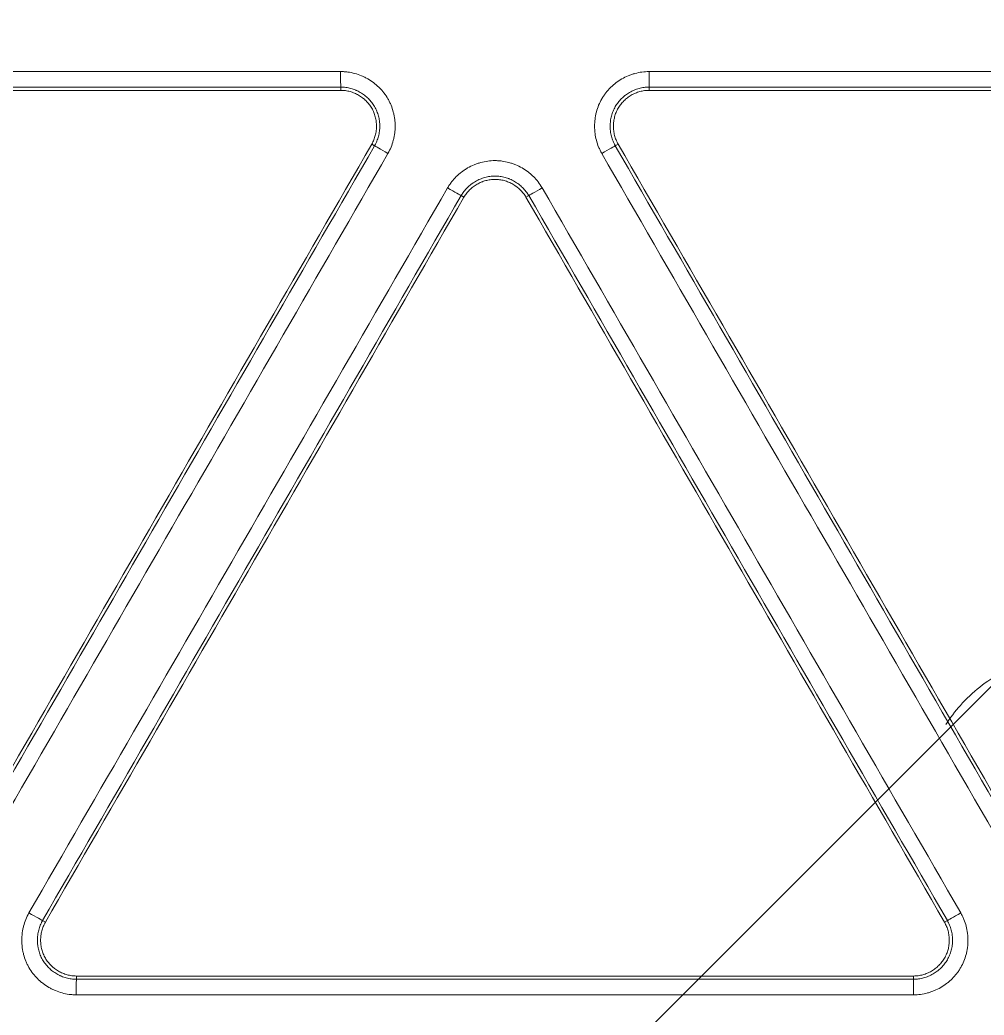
# Model space of a CAD drawing. Header units: inches. Extents: x 405346 to 489838, y -25612 to 14934.
# Drawn here: x 462745.22 to 462774.68, y 4291.55 to 4321.95 of the extents above; entities that cross this region are included whole.
import ezdxf

# ---------------------------------------------------------------- set-up
doc = ezdxf.new("R2010")
doc.units = ezdxf.units.IN
doc.header["$LTSCALE"] = 200
doc.header["$MEASUREMENT"] = 0
doc.layers.add('SS-EQ', color=2, linetype='Continuous', lineweight=20)

# ---------------------------------------------------------------- blocks, each defined once
blk = doc.blocks.new('4way무풍')
at = {"layer": 'SS-EQ'}
for p, q in [((330.224, 330.224), (-339.635, -339.635)), ((-39.708, -1.626), (-39.708, -1.526)), ((-30.286, -1.526), (-30.286, -1.626)), ((-38.673, -3.317), (-38.76, -3.267)), ((-31.233, -3.267), (-31.32, -3.317)), ((-35.944, -4.893), (-36.031, -4.843)), ((-33.962, -4.843), (-34.049, -4.893)), ((-48.818, -26.991), (-48.732, -27.041)), ((-21.262, -27.041), (-21.175, -26.991)), ((-47.784, -28.683), (-47.784, -28.783)), ((-22.209, -28.783), (-22.209, -28.683))]:
    blk.add_line(p, q, dxfattribs=at)
for centre, major_axis, ratio, start_param, end_param in [((-39.708, -1.052), (0, -0.474), 0.006915, 4.712556, 6.248278), ((-30.286, -1.052), (0, 0.474), 0.005273, 1.570969, 3.106686), ((-38.263, -3.554), (0.41, -0.237), 0.003825, 3.176499, 4.706907), ((-31.73, -3.554), (-0.41, -0.237), 0.002256, 3.176499, 4.717462), ((-36.441, -4.606), (0.41, -0.237), 0.003815, 4.707272, 6.248278), ((-33.552, -4.606), (-0.41, -0.237), 0.002267, 4.717819, 6.248279), ((-49.228, -26.754), (0.41, -0.237), 0.007841, 4.70722, 6.248278), ((-20.765, -26.754), (0.41, 0.237), 0.002216, 3.176499, 4.707091), ((-47.784, -29.256), (0, -0.474), 0.008105, 3.1765, 4.717021), ((-22.209, -29.256), (0, -0.474), 0.003701, 3.176499, 4.717374)]:
    blk.add_ellipse(centre, major_axis=major_axis, ratio=ratio, start_param=start_param, end_param=end_param, dxfattribs=at)
for points, knots in [([(-346.359, 0), (-346.359, 27.812), (-346.359, 55.623), (-346.359, 97.341), (-346.359, 111.247), (-346.359, 139.059), (-346.359, 152.964), (-346.359, 180.776), (-346.359, 194.682), (-346.359, 222.494), (-346.359, 236.4), (-346.358, 257.259), (-346.358, 264.212), (-346.359, 272.903), (-346.359, 274.641), (-346.359, 277.248), (-346.359, 278.117), (-346.358, 279.856), (-346.358, 280.725), (-346.358, 282.028), (-346.358, 282.463), (-346.358, 283.332), (-346.359, 283.767), (-346.359, 284.419), (-346.359, 284.636), (-346.359, 285.07), (-346.358, 285.288), (-346.355, 285.722), (-346.353, 285.939), (-346.345, 286.374), (-346.34, 286.591), (-346.322, 287.243), (-346.305, 287.677), (-346.262, 288.546), (-346.235, 288.98), (-346.174, 289.848), (-346.138, 290.283), (-346.078, 290.934), (-346.057, 291.151), (-346.012, 291.584), (-345.894, 292.666), (-345.748, 293.74), (-345.479, 295.449), (-345.327, 296.299), (-344.817, 298.834), (-344.407, 300.504), (-343.687, 302.982), (-343.172, 304.624), (-342.294, 307.059), (-341.638, 308.662), (-341.119, 309.858), (-340.941, 310.255), (-340.713, 310.75), (-340.668, 310.849), (-340.576, 311.047), (-340.437, 311.342), (-339.919, 312.422), (-339.029, 314.158), (-338.177, 315.659), (-336.854, 317.88), (-335.912, 319.32), (-334.41, 321.417), (-333.378, 322.795), (-331.741, 324.8), (-330.589, 326.095), (-329.702, 327.05), (-329.403, 327.366), (-329.023, 327.757), (-328.947, 327.835), (-328.795, 327.991), (-328.566, 328.224), (-327.719, 329.07), (-326.303, 330.411), (-324.35, 332.11), (-322.332, 333.721), (-320.944, 334.737), (-319.535, 335.723), (-318.819, 336.202), (-317.367, 337.129), (-315.893, 338.027), (-314.376, 338.866), (-313.222, 339.472), (-312.835, 339.671), (-312.249, 339.962), (-312.054, 340.059), (-311.662, 340.249), (-309.896, 341.094), (-308.103, 341.848), (-305.68, 342.749), (-304.055, 343.315), (-302.408, 343.812), (-299.923, 344.505), (-298.245, 344.898), (-295.697, 345.381), (-294.842, 345.525), (-293.766, 345.682), (-293.551, 345.712), (-293.119, 345.77), (-292.903, 345.798), (-292.254, 345.879), (-291.821, 345.928), (-290.523, 346.062), (-289.657, 346.132), (-288.357, 346.21), (-287.924, 346.231), (-287.057, 346.265), (-286.624, 346.277), (-285.974, 346.288), (-285.757, 346.29), (-285.323, 346.293), (-285.107, 346.293), (-284.673, 346.294), (-284.456, 346.293), (-284.023, 346.293), (-283.806, 346.293), (-283.155, 346.292), (-282.722, 346.292), (-281.855, 346.292), (-281.421, 346.292), (-280.12, 346.293), (-279.253, 346.293), (-277.519, 346.294), (-276.652, 346.294), (-274.05, 346.294), (-272.316, 346.294), (-267.113, 346.293), (-263.645, 346.293), (-256.707, 346.293), (-253.239, 346.293), (-242.833, 346.293), (-235.896, 346.294), (-222.022, 346.294), (-215.084, 346.294), (-194.273, 346.294), (-180.398, 346.294), (-152.65, 346.294), (-138.775, 346.294), (-111.027, 346.294), (-97.152, 346.294), (-69.403, 346.294), (-55.529, 346.294), (-34.718, 346.294), (-27.78, 346.294), (-13.906, 346.294), (-6.969, 346.294), (-0.032, 346.294)], [0, 0, 0, 0, 0.125, 0.125, 0.1875, 0.1875, 0.25, 0.25, 0.3125, 0.3125, 0.375, 0.375, 0.40625, 0.40625, 0.414063, 0.414063, 0.417969, 0.417969, 0.421875, 0.421875, 0.423828, 0.423828, 0.425781, 0.425781, 0.426758, 0.426758, 0.427734, 0.427734, 0.428711, 0.428711, 0.429688, 0.429688, 0.431641, 0.431641, 0.433594, 0.433594, 0.435547, 0.435547, 0.436523, 0.436523, 0.4375, 0.441406, 0.441406, 0.445313, 0.445313, 0.453125, 0.453125, 0.457031, 0.460938, 0.464844, 0.464844, 0.466797, 0.466797, 0.467285, 0.467285, 0.467773, 0.46875, 0.472656, 0.476563, 0.476563, 0.484375, 0.484375, 0.488281, 0.492188, 0.496094, 0.496094, 0.498047, 0.498047, 0.498535, 0.498535, 0.499023, 0.5, 0.503906, 0.507813, 0.511719, 0.515625, 0.515625, 0.519531, 0.519531, 0.523438, 0.527344, 0.527344, 0.529297, 0.529297, 0.530273, 0.530273, 0.53125, 0.539063, 0.539063, 0.542969, 0.546875, 0.546875, 0.554688, 0.554688, 0.558594, 0.558594, 0.55957, 0.55957, 0.560547, 0.560547, 0.5625, 0.5625, 0.566406, 0.566406, 0.568359, 0.568359, 0.570313, 0.570313, 0.571289, 0.571289, 0.572266, 0.572266, 0.573242, 0.573242, 0.574219, 0.574219, 0.576172, 0.576172, 0.578125, 0.578125, 0.582031, 0.582031, 0.585938, 0.585938, 0.59375, 0.59375, 0.609375, 0.609375, 0.625, 0.625, 0.65625, 0.65625, 0.6875, 0.6875, 0.75, 0.75, 0.8125, 0.8125, 0.875, 0.875, 0.9375, 0.9375, 0.96875, 0.96875, 1, 1, 1, 1]), ([(-0.032, 345.099), (-6.961, 345.099), (-13.891, 345.099), (-27.749, 345.099), (-34.679, 345.098), (-55.467, 345.098), (-69.326, 345.098), (-97.044, 345.097), (-110.903, 345.097), (-138.621, 345.096), (-152.479, 345.095), (-180.197, 345.093), (-194.056, 345.092), (-214.845, 345.089), (-221.774, 345.088), (-235.633, 345.086), (-242.562, 345.085), (-256.421, 345.082), (-263.351, 345.08), (-272.012, 345.079), (-273.745, 345.079), (-276.343, 345.078), (-277.21, 345.078), (-278.942, 345.077), (-279.808, 345.077), (-281.107, 345.076), (-281.54, 345.076), (-282.407, 345.076), (-282.84, 345.076), (-283.706, 345.075), (-284.139, 345.075), (-284.789, 345.074), (-285.005, 345.073), (-285.438, 345.071), (-285.655, 345.069), (-286.304, 345.059), (-286.737, 345.048), (-287.602, 345.017), (-288.034, 344.996), (-289.33, 344.921), (-290.194, 344.852), (-291.488, 344.721), (-291.92, 344.673), (-292.566, 344.593), (-292.782, 344.565), (-293.212, 344.507), (-294.286, 344.357), (-295.351, 344.179), (-297.891, 343.698), (-299.563, 343.307), (-302.038, 342.614), (-303.678, 342.117), (-305.297, 341.55), (-307.709, 340.648), (-309.296, 339.975), (-311.056, 339.137), (-311.349, 338.996), (-311.641, 338.852), (-311.836, 338.756), (-311.933, 338.707), (-312.418, 338.463), (-312.803, 338.264), (-313.95, 337.656), (-314.704, 337.235), (-316.19, 336.364), (-316.921, 335.913), (-318.363, 334.982), (-319.073, 334.501), (-320.472, 333.511), (-321.848, 332.49), (-323.849, 330.871), (-325.784, 329.163), (-327.03, 327.964), (-327.795, 327.195), (-327.947, 327.04), (-328.25, 326.729), (-328.401, 326.572), (-328.849, 326.101), (-329.144, 325.784), (-330.019, 324.826), (-331.153, 323.527), (-332.763, 321.515), (-333.776, 320.132), (-334.759, 318.728), (-335.235, 318.015), (-336.157, 316.57), (-336.603, 315.837), (-337.465, 314.349), (-338.296, 312.841), (-339.065, 311.29), (-339.481, 310.406), (-339.527, 310.307), (-339.618, 310.11), (-339.754, 309.814), (-340.065, 309.122), (-340.322, 308.526), (-340.821, 307.33), (-341.451, 305.726), (-342.288, 303.29), (-342.776, 301.647), (-343.454, 299.168), (-343.836, 297.496), (-344.302, 294.959), (-344.439, 294.108), (-344.619, 292.825), (-344.701, 292.181), (-344.786, 291.427), (-344.82, 291.103), (-344.842, 290.887), (-344.852, 290.779), (-344.946, 289.806), (-345.01, 288.941), (-345.078, 287.644), (-345.096, 287.211), (-345.116, 286.563), (-345.122, 286.346), (-345.13, 285.914), (-345.133, 285.698), (-345.138, 285.265), (-345.139, 285.049), (-345.14, 284.616), (-345.14, 284.4), (-345.141, 283.751), (-345.141, 283.319), (-345.141, 282.67), (-345.141, 282.453), (-345.141, 282.021), (-345.141, 281.805), (-345.142, 281.156), (-345.142, 280.723), (-345.142, 279.426), (-345.143, 278.561), (-345.144, 276.83), (-345.144, 275.965), (-345.145, 273.37), (-345.145, 271.64), (-345.146, 262.989), (-345.147, 256.068), (-345.152, 235.306), (-345.154, 221.464), (-345.157, 193.781), (-345.158, 179.94), (-345.16, 152.257), (-345.161, 138.415), (-345.162, 110.732), (-345.163, 69.207), (-345.164, 27.683), (-345.164, 0)], [0, 0, 0, 0, 0.03125, 0.03125, 0.0625, 0.0625, 0.125, 0.125, 0.1875, 0.1875, 0.25, 0.25, 0.3125, 0.3125, 0.34375, 0.34375, 0.375, 0.375, 0.40625, 0.40625, 0.414063, 0.414063, 0.417969, 0.417969, 0.421875, 0.421875, 0.423828, 0.423828, 0.425781, 0.425781, 0.427734, 0.427734, 0.428711, 0.428711, 0.429688, 0.429688, 0.431641, 0.431641, 0.433594, 0.433594, 0.4375, 0.4375, 0.439453, 0.439453, 0.44043, 0.44043, 0.441406, 0.445313, 0.445313, 0.453125, 0.453125, 0.457031, 0.460938, 0.460938, 0.46875, 0.46875, 0.469727, 0.470215, 0.470215, 0.470703, 0.470703, 0.472656, 0.472656, 0.476563, 0.476563, 0.480469, 0.480469, 0.484375, 0.484375, 0.488281, 0.492188, 0.496094, 0.5, 0.5, 0.500977, 0.500977, 0.501953, 0.501953, 0.503906, 0.503906, 0.507813, 0.511719, 0.515625, 0.515625, 0.519531, 0.519531, 0.523438, 0.523438, 0.527344, 0.53125, 0.53125, 0.531738, 0.531738, 0.532227, 0.533203, 0.535156, 0.535156, 0.539063, 0.542969, 0.546875, 0.546875, 0.554688, 0.554688, 0.558594, 0.558594, 0.560547, 0.561523, 0.562012, 0.562012, 0.5625, 0.5625, 0.566406, 0.566406, 0.568359, 0.568359, 0.569336, 0.569336, 0.570313, 0.570313, 0.571289, 0.571289, 0.572266, 0.572266, 0.574219, 0.574219, 0.575195, 0.575195, 0.576172, 0.576172, 0.578125, 0.578125, 0.582031, 0.582031, 0.585938, 0.585938, 0.59375, 0.59375, 0.625, 0.625, 0.6875, 0.6875, 0.75, 0.75, 0.8125, 0.8125, 0.875, 1, 1, 1, 1]), ([(-0.032, -346.294), (-6.969, -346.294), (-13.906, -346.294), (-27.78, -346.294), (-34.717, -346.294), (-55.528, -346.294), (-69.403, -346.294), (-97.151, -346.294), (-111.025, -346.294), (-138.774, -346.294), (-152.648, -346.294), (-180.396, -346.294), (-194.27, -346.294), (-215.082, -346.294), (-222.019, -346.294), (-235.893, -346.294), (-242.83, -346.294), (-253.236, -346.294), (-256.704, -346.293), (-263.641, -346.293), (-267.11, -346.294), (-272.313, -346.294), (-274.047, -346.294), (-276.648, -346.294), (-277.515, -346.294), (-279.25, -346.294), (-280.117, -346.293), (-281.418, -346.293), (-281.851, -346.293), (-282.718, -346.293), (-283.152, -346.293), (-283.802, -346.293), (-284.019, -346.294), (-284.453, -346.294), (-284.669, -346.294), (-285.103, -346.294), (-285.32, -346.293), (-285.753, -346.291), (-285.97, -346.288), (-286.62, -346.277), (-287.053, -346.265), (-287.92, -346.232), (-288.353, -346.21), (-289.653, -346.133), (-290.519, -346.062), (-291.817, -345.929), (-292.25, -345.88), (-292.899, -345.799), (-293.116, -345.771), (-293.548, -345.713), (-294.627, -345.561), (-295.697, -345.382), (-298.249, -344.898), (-299.929, -344.504), (-302.417, -343.81), (-304.065, -343.313), (-305.692, -342.746), (-308.116, -341.843), (-309.711, -341.172), (-311.481, -340.336), (-311.677, -340.242), (-312.069, -340.051), (-312.265, -339.955), (-312.85, -339.663), (-313.238, -339.464), (-314.393, -338.857), (-315.91, -338.018), (-317.384, -337.119), (-318.837, -336.19), (-319.553, -335.711), (-320.962, -334.724), (-322.351, -333.708), (-324.369, -332.095), (-326.323, -330.394), (-327.582, -329.2), (-328.355, -328.435), (-328.586, -328.204), (-328.815, -327.971), (-328.968, -327.815), (-329.044, -327.737), (-329.423, -327.345), (-329.723, -327.029), (-330.61, -326.073), (-331.762, -324.777), (-333.398, -322.77), (-334.43, -321.391), (-335.932, -319.291), (-336.873, -317.851), (-338.196, -315.627), (-339.047, -314.124), (-339.838, -312.58), (-340.313, -311.601), (-340.454, -311.306), (-340.593, -311.01), (-340.685, -310.813), (-340.731, -310.713), (-340.958, -310.218), (-341.135, -309.821), (-341.654, -308.624), (-342.309, -307.019), (-343.186, -304.583), (-343.7, -302.939), (-344.419, -300.46), (-344.828, -298.788), (-345.336, -296.251), (-345.487, -295.401), (-345.755, -293.691), (-345.871, -292.831), (-345.994, -291.749), (-346.017, -291.533), (-346.062, -291.099), (-346.083, -290.882), (-346.143, -290.23), (-346.178, -289.796), (-346.239, -288.927), (-346.265, -288.493), (-346.307, -287.624), (-346.324, -287.19), (-346.342, -286.538), (-346.347, -286.321), (-346.354, -285.886), (-346.356, -285.669), (-346.359, -285.235), (-346.359, -285.017), (-346.359, -284.583), (-346.359, -284.366), (-346.358, -283.714), (-346.358, -283.28), (-346.358, -282.411), (-346.358, -281.976), (-346.358, -280.673), (-346.358, -279.804), (-346.359, -278.066), (-346.359, -277.197), (-346.359, -274.59), (-346.359, -272.852), (-346.358, -264.163), (-346.358, -257.211), (-346.359, -236.356), (-346.359, -222.453), (-346.359, -194.646), (-346.359, -180.743), (-346.359, -152.936), (-346.359, -139.033), (-346.359, -111.226), (-346.359, -69.517), (-346.359, -27.807), (-346.359, 0)], [0, 0, 0, 0, 0.03125, 0.03125, 0.0625, 0.0625, 0.125, 0.125, 0.1875, 0.1875, 0.25, 0.25, 0.3125, 0.3125, 0.34375, 0.34375, 0.375, 0.375, 0.390625, 0.390625, 0.40625, 0.40625, 0.414063, 0.414063, 0.417969, 0.417969, 0.421875, 0.421875, 0.423828, 0.423828, 0.425781, 0.425781, 0.426758, 0.426758, 0.427734, 0.427734, 0.428711, 0.428711, 0.429688, 0.429688, 0.431641, 0.431641, 0.433594, 0.433594, 0.4375, 0.4375, 0.439453, 0.439453, 0.44043, 0.44043, 0.441406, 0.445313, 0.445313, 0.453125, 0.453125, 0.457031, 0.460938, 0.460938, 0.46875, 0.46875, 0.469727, 0.469727, 0.470703, 0.470703, 0.472656, 0.472656, 0.476563, 0.480469, 0.480469, 0.484375, 0.484375, 0.488281, 0.492188, 0.496094, 0.5, 0.5, 0.500977, 0.501465, 0.501465, 0.501953, 0.501953, 0.503906, 0.503906, 0.507813, 0.511719, 0.515625, 0.515625, 0.523438, 0.523438, 0.527344, 0.53125, 0.53125, 0.532227, 0.532715, 0.532715, 0.533203, 0.533203, 0.535156, 0.535156, 0.539063, 0.542969, 0.546875, 0.546875, 0.554688, 0.554688, 0.558594, 0.558594, 0.5625, 0.5625, 0.563477, 0.563477, 0.564453, 0.564453, 0.566406, 0.566406, 0.568359, 0.568359, 0.570313, 0.570313, 0.571289, 0.571289, 0.572266, 0.572266, 0.573242, 0.573242, 0.574219, 0.574219, 0.576172, 0.576172, 0.578125, 0.578125, 0.582031, 0.582031, 0.585938, 0.585938, 0.59375, 0.59375, 0.625, 0.625, 0.6875, 0.6875, 0.75, 0.75, 0.8125, 0.8125, 0.875, 1, 1, 1, 1]), ([(-345.164, 0), (-345.164, -27.72), (-345.163, -69.3), (-345.162, -110.879), (-345.161, -138.599), (-345.16, -152.459), (-345.158, -180.179), (-345.157, -194.038), (-345.154, -221.758), (-345.152, -235.618), (-345.147, -256.408), (-345.146, -263.338), (-345.145, -272), (-345.144, -273.733), (-345.144, -276.331), (-345.144, -277.198), (-345.143, -278.93), (-345.142, -279.796), (-345.142, -281.096), (-345.141, -281.529), (-345.141, -282.395), (-345.141, -282.828), (-345.141, -283.694), (-345.141, -284.128), (-345.14, -284.777), (-345.139, -284.994), (-345.136, -285.427), (-345.134, -285.643), (-345.124, -286.293), (-345.113, -286.726), (-345.08, -287.592), (-345.06, -288.025), (-345.009, -288.891), (-344.978, -289.324), (-344.926, -289.973), (-344.898, -290.298), (-344.868, -290.623), (-344.847, -290.839), (-344.836, -290.947), (-344.736, -291.92), (-344.629, -292.78), (-344.379, -294.49), (-344.236, -295.341), (-343.754, -297.876), (-343.361, -299.547), (-342.665, -302.025), (-342.166, -303.667), (-341.312, -306.101), (-340.67, -307.704), (-340.162, -308.899), (-339.901, -309.494), (-339.629, -310.087), (-339.446, -310.481), (-339.353, -310.678), (-338.885, -311.657), (-338.495, -312.43), (-337.684, -313.955), (-337.263, -314.706), (-336.391, -316.189), (-335.94, -316.919), (-335.007, -318.36), (-334.525, -319.069), (-333.532, -320.468), (-332.508, -321.846), (-330.881, -323.85), (-329.735, -325.144), (-328.853, -326.098), (-328.555, -326.413), (-328.177, -326.804), (-328.101, -326.882), (-327.949, -327.038), (-327.721, -327.27), (-327.491, -327.501), (-326.721, -328.264), (-325.466, -329.454), (-323.518, -331.15), (-321.504, -332.756), (-320.119, -333.767), (-318.711, -334.749), (-317.997, -335.224), (-316.546, -336.146), (-315.81, -336.593), (-314.315, -337.455), (-313.557, -337.871), (-312.595, -338.371), (-312.305, -338.52), (-312.014, -338.667), (-311.819, -338.764), (-311.722, -338.813), (-311.235, -339.053), (-310.844, -339.241), (-309.666, -339.791), (-308.875, -340.139), (-307.283, -340.8), (-305.68, -341.425), (-303.244, -342.258), (-301.598, -342.743), (-299.114, -343.417), (-297.436, -343.797), (-294.888, -344.259), (-294.033, -344.395), (-292.957, -344.543), (-292.742, -344.571), (-292.31, -344.625), (-291.663, -344.704), (-291.015, -344.771), (-289.72, -344.892), (-288.856, -344.954), (-287.56, -345.019), (-287.128, -345.036), (-286.48, -345.054), (-286.264, -345.059), (-285.831, -345.067), (-285.615, -345.069), (-285.183, -345.073), (-284.967, -345.074), (-284.534, -345.075), (-284.318, -345.075), (-283.67, -345.076), (-283.237, -345.076), (-282.589, -345.076), (-282.373, -345.076), (-281.94, -345.076), (-281.724, -345.076), (-281.075, -345.076), (-280.643, -345.077), (-279.346, -345.077), (-278.481, -345.078), (-276.752, -345.079), (-275.887, -345.079), (-273.293, -345.079), (-271.563, -345.08), (-262.916, -345.081), (-255.998, -345.082), (-242.162, -345.085), (-235.244, -345.086), (-221.408, -345.089), (-214.49, -345.09), (-193.736, -345.092), (-179.9, -345.094), (-152.228, -345.096), (-138.392, -345.096), (-110.72, -345.097), (-96.884, -345.098), (-69.212, -345.098), (-55.376, -345.099), (-34.622, -345.099), (-27.704, -345.099), (-13.868, -345.099), (-6.95, -345.099), (-0.032, -345.099)], [0, 0, 0, 0, 0.125, 0.1875, 0.1875, 0.25, 0.25, 0.3125, 0.3125, 0.375, 0.375, 0.40625, 0.40625, 0.414063, 0.414063, 0.417969, 0.417969, 0.421875, 0.421875, 0.423828, 0.423828, 0.425781, 0.425781, 0.427734, 0.427734, 0.428711, 0.428711, 0.429688, 0.429688, 0.431641, 0.431641, 0.433594, 0.433594, 0.435547, 0.435547, 0.436523, 0.437012, 0.437012, 0.4375, 0.4375, 0.441406, 0.441406, 0.445313, 0.445313, 0.453125, 0.453125, 0.457031, 0.460938, 0.464844, 0.464844, 0.466797, 0.467773, 0.467773, 0.46875, 0.46875, 0.472656, 0.472656, 0.476563, 0.476563, 0.480469, 0.480469, 0.484375, 0.484375, 0.488281, 0.492188, 0.496094, 0.496094, 0.498047, 0.498047, 0.498535, 0.498535, 0.499023, 0.5, 0.5, 0.503906, 0.507813, 0.511719, 0.515625, 0.515625, 0.519531, 0.519531, 0.523438, 0.523438, 0.527344, 0.527344, 0.52832, 0.528809, 0.528809, 0.529297, 0.529297, 0.53125, 0.53125, 0.535156, 0.535156, 0.539063, 0.542969, 0.546875, 0.546875, 0.554688, 0.554688, 0.558594, 0.558594, 0.55957, 0.55957, 0.560547, 0.5625, 0.5625, 0.566406, 0.566406, 0.568359, 0.568359, 0.569336, 0.569336, 0.570313, 0.570313, 0.571289, 0.571289, 0.572266, 0.572266, 0.574219, 0.574219, 0.575195, 0.575195, 0.576172, 0.576172, 0.578125, 0.578125, 0.582031, 0.582031, 0.585938, 0.585938, 0.59375, 0.59375, 0.625, 0.625, 0.65625, 0.65625, 0.6875, 0.6875, 0.75, 0.75, 0.8125, 0.8125, 0.875, 0.875, 0.9375, 0.9375, 0.96875, 0.96875, 1, 1, 1, 1]), ([(-39.711, -1.052), (-39.674, -1.052), (-39.637, -1.054), (-39.564, -1.059), (-39.528, -1.062), (-39.42, -1.077), (-39.278, -1.106), (-39.141, -1.153), (-39.056, -1.189), (-39.04, -1.196), (-39.006, -1.211), (-38.957, -1.235), (-38.909, -1.26), (-38.815, -1.315), (-38.754, -1.355), (-38.668, -1.421), (-38.639, -1.444), (-38.598, -1.48), (-38.584, -1.493), (-38.558, -1.517), (-38.544, -1.53), (-38.48, -1.594), (-38.384, -1.703), (-38.303, -1.823), (-38.248, -1.918), (-38.231, -1.951), (-38.199, -2.016), (-38.184, -2.049), (-38.142, -2.15), (-38.12, -2.219), (-38.092, -2.324), (-38.084, -2.359), (-38.073, -2.413), (-38.07, -2.431), (-38.064, -2.467), (-38.062, -2.485), (-38.05, -2.576), (-38.041, -2.721), (-38.05, -2.865), (-38.061, -2.956), (-38.064, -2.974), (-38.07, -3.01), (-38.073, -3.028), (-38.084, -3.082), (-38.092, -3.117), (-38.12, -3.223), (-38.143, -3.291), (-38.198, -3.425), (-38.23, -3.491), (-38.266, -3.554)], [0, 0, 0, 0, 0.03125, 0.03125, 0.0625, 0.0625, 0.125, 0.1875, 0.1875, 0.203125, 0.203125, 0.21875, 0.25, 0.25, 0.3125, 0.3125, 0.34375, 0.34375, 0.359375, 0.359375, 0.375, 0.375, 0.4375, 0.5, 0.5, 0.53125, 0.53125, 0.5625, 0.5625, 0.625, 0.625, 0.65625, 0.65625, 0.671875, 0.671875, 0.6875, 0.6875, 0.75, 0.8125, 0.8125, 0.828125, 0.828125, 0.84375, 0.84375, 0.875, 0.875, 0.9375, 0.9375, 1, 1, 1, 1]), ([(-31.733, -3.554), (-31.751, -3.522), (-31.768, -3.49), (-31.8, -3.424), (-31.815, -3.391), (-31.857, -3.29), (-31.902, -3.153), (-31.93, -3.01), (-31.942, -2.919), (-31.944, -2.901), (-31.947, -2.865), (-31.952, -2.81), (-31.953, -2.756), (-31.953, -2.647), (-31.949, -2.575), (-31.935, -2.466), (-31.929, -2.431), (-31.918, -2.377), (-31.915, -2.359), (-31.906, -2.323), (-31.902, -2.305), (-31.879, -2.217), (-31.833, -2.08), (-31.769, -1.949), (-31.714, -1.855), (-31.695, -1.823), (-31.654, -1.763), (-31.633, -1.733), (-31.566, -1.647), (-31.518, -1.593), (-31.441, -1.517), (-31.401, -1.479), (-31.359, -1.444), (-31.331, -1.421), (-31.317, -1.41), (-31.244, -1.354), (-31.123, -1.274), (-30.993, -1.209), (-30.909, -1.174), (-30.892, -1.167), (-30.858, -1.155), (-30.841, -1.148), (-30.789, -1.13), (-30.754, -1.12), (-30.649, -1.091), (-30.578, -1.077), (-30.434, -1.057), (-30.362, -1.052), (-30.288, -1.052)], [0, 0, 0, 0, 0.03125, 0.03125, 0.0625, 0.0625, 0.125, 0.1875, 0.1875, 0.203125, 0.203125, 0.21875, 0.25, 0.25, 0.3125, 0.3125, 0.34375, 0.34375, 0.359375, 0.359375, 0.375, 0.375, 0.4375, 0.5, 0.5, 0.53125, 0.53125, 0.5625, 0.5625, 0.625, 0.625, 0.65625, 0.671875, 0.671875, 0.6875, 0.6875, 0.75, 0.8125, 0.8125, 0.828125, 0.828125, 0.84375, 0.84375, 0.875, 0.875, 0.9375, 0.9375, 1, 1, 1, 1]), ([(-38.673, -3.317), (-38.672, -3.314), (-38.67, -3.312), (-38.667, -3.306), (-38.662, -3.297), (-38.651, -3.277), (-38.63, -3.237), (-38.614, -3.201), (-38.585, -3.129), (-38.569, -3.08), (-38.549, -3.004), (-38.543, -2.979), (-38.533, -2.927), (-38.529, -2.902), (-38.519, -2.824), (-38.512, -2.72), (-38.519, -2.617), (-38.527, -2.552), (-38.529, -2.539), (-38.533, -2.513), (-38.54, -2.474), (-38.549, -2.436), (-38.569, -2.361), (-38.585, -2.312), (-38.614, -2.24), (-38.625, -2.216), (-38.648, -2.169), (-38.66, -2.146), (-38.699, -2.078), (-38.757, -1.992), (-38.826, -1.914), (-38.882, -1.859), (-38.901, -1.841), (-38.941, -1.807), (-38.961, -1.79), (-39.023, -1.743), (-39.066, -1.714), (-39.134, -1.675), (-39.168, -1.657), (-39.203, -1.64), (-39.227, -1.629), (-39.239, -1.624), (-39.3, -1.599), (-39.398, -1.565), (-39.499, -1.544), (-39.577, -1.533), (-39.603, -1.53), (-39.642, -1.528), (-39.655, -1.527), (-39.675, -1.526), (-39.685, -1.526), (-39.695, -1.526), (-39.701, -1.526), (-39.704, -1.526), (-39.708, -1.526)], [0, 0, 0, 0, 0.003906, 0.003906, 0.007812, 0.015625, 0.03125, 0.0625, 0.0625, 0.125, 0.125, 0.15625, 0.15625, 0.1875, 0.1875, 0.25, 0.3125, 0.3125, 0.328125, 0.328125, 0.34375, 0.375, 0.375, 0.4375, 0.4375, 0.46875, 0.46875, 0.5, 0.5, 0.5625, 0.625, 0.625, 0.65625, 0.65625, 0.6875, 0.6875, 0.75, 0.75, 0.78125, 0.796875, 0.796875, 0.8125, 0.8125, 0.875, 0.9375, 0.9375, 0.96875, 0.96875, 0.984375, 0.984375, 0.992187, 0.996094, 0.996094, 1, 1, 1, 1]), ([(-39.708, -1.626), (-39.66, -1.626), (-39.612, -1.629), (-39.518, -1.642), (-39.471, -1.652), (-39.402, -1.67), (-39.38, -1.678), (-39.334, -1.693), (-39.312, -1.702), (-39.246, -1.729), (-39.16, -1.772), (-39.081, -1.825), (-39.033, -1.861), (-39.024, -1.868), (-39.005, -1.883), (-38.978, -1.907), (-38.951, -1.931), (-38.901, -1.981), (-38.869, -2.016), (-38.826, -2.073), (-38.812, -2.092), (-38.785, -2.132), (-38.772, -2.152), (-38.736, -2.214), (-38.694, -2.3), (-38.664, -2.39), (-38.646, -2.459), (-38.641, -2.483), (-38.631, -2.53), (-38.628, -2.554), (-38.619, -2.625), (-38.615, -2.672), (-38.615, -2.743), (-38.617, -2.779), (-38.619, -2.815), (-38.622, -2.839), (-38.623, -2.851), (-38.631, -2.91), (-38.649, -3.004), (-38.679, -3.094), (-38.715, -3.182), (-38.736, -3.226), (-38.76, -3.267)], [0, 0, 0, 0, 0.0625, 0.0625, 0.125, 0.125, 0.15625, 0.15625, 0.1875, 0.1875, 0.25, 0.3125, 0.3125, 0.328125, 0.328125, 0.34375, 0.375, 0.375, 0.4375, 0.4375, 0.46875, 0.46875, 0.5, 0.5, 0.5625, 0.625, 0.625, 0.65625, 0.65625, 0.6875, 0.6875, 0.75, 0.75, 0.78125, 0.796875, 0.796875, 0.8125, 0.8125, 0.875, 0.9375, 0.9375, 1, 1, 1, 1]), ([(-30.286, -1.526), (-30.289, -1.526), (-30.292, -1.526), (-30.299, -1.526), (-30.309, -1.526), (-30.332, -1.527), (-30.377, -1.529), (-30.416, -1.533), (-30.493, -1.544), (-30.544, -1.554), (-30.619, -1.574), (-30.644, -1.582), (-30.693, -1.599), (-30.718, -1.609), (-30.79, -1.639), (-30.883, -1.685), (-30.97, -1.742), (-31.022, -1.782), (-31.032, -1.79), (-31.052, -1.807), (-31.082, -1.832), (-31.111, -1.859), (-31.166, -1.913), (-31.201, -1.952), (-31.248, -2.013), (-31.264, -2.035), (-31.293, -2.078), (-31.307, -2.1), (-31.346, -2.168), (-31.391, -2.261), (-31.424, -2.36), (-31.444, -2.436), (-31.45, -2.461), (-31.46, -2.513), (-31.464, -2.538), (-31.474, -2.616), (-31.477, -2.667), (-31.477, -2.745), (-31.476, -2.771), (-31.474, -2.81), (-31.473, -2.823), (-31.471, -2.849), (-31.469, -2.863), (-31.461, -2.927), (-31.441, -3.03), (-31.409, -3.128), (-31.379, -3.2), (-31.368, -3.224), (-31.351, -3.259), (-31.345, -3.271), (-31.336, -3.289), (-31.331, -3.297), (-31.326, -3.306), (-31.323, -3.312), (-31.321, -3.314), (-31.32, -3.317)], [0, 0, 0, 0, 0.003906, 0.003906, 0.007812, 0.015625, 0.03125, 0.0625, 0.0625, 0.125, 0.125, 0.15625, 0.15625, 0.1875, 0.1875, 0.25, 0.3125, 0.3125, 0.328125, 0.328125, 0.34375, 0.375, 0.375, 0.4375, 0.4375, 0.46875, 0.46875, 0.5, 0.5, 0.5625, 0.625, 0.625, 0.65625, 0.65625, 0.6875, 0.6875, 0.75, 0.75, 0.78125, 0.78125, 0.796875, 0.796875, 0.8125, 0.8125, 0.875, 0.9375, 0.9375, 0.96875, 0.96875, 0.984375, 0.984375, 0.992188, 0.996094, 0.996094, 1, 1, 1, 1]), ([(-31.233, -3.267), (-31.258, -3.226), (-31.278, -3.183), (-31.314, -3.095), (-31.329, -3.05), (-31.347, -2.981), (-31.353, -2.957), (-31.362, -2.91), (-31.366, -2.886), (-31.375, -2.815), (-31.381, -2.72), (-31.375, -2.625), (-31.367, -2.566), (-31.365, -2.554), (-31.362, -2.53), (-31.355, -2.495), (-31.347, -2.46), (-31.329, -2.391), (-31.314, -2.346), (-31.288, -2.28), (-31.278, -2.258), (-31.257, -2.215), (-31.245, -2.194), (-31.21, -2.131), (-31.156, -2.053), (-31.093, -1.981), (-31.042, -1.931), (-31.025, -1.915), (-30.988, -1.883), (-30.97, -1.868), (-30.913, -1.825), (-30.874, -1.798), (-30.812, -1.763), (-30.791, -1.751), (-30.748, -1.73), (-30.726, -1.72), (-30.66, -1.692), (-30.57, -1.661), (-30.477, -1.642), (-30.382, -1.629), (-30.334, -1.626), (-30.286, -1.626)], [0, 0, 0, 0, 0.0625, 0.0625, 0.125, 0.125, 0.15625, 0.15625, 0.1875, 0.1875, 0.25, 0.3125, 0.3125, 0.328125, 0.328125, 0.34375, 0.375, 0.375, 0.4375, 0.4375, 0.46875, 0.46875, 0.5, 0.5, 0.5625, 0.625, 0.625, 0.65625, 0.65625, 0.6875, 0.6875, 0.75, 0.75, 0.78125, 0.78125, 0.8125, 0.8125, 0.875, 0.9375, 0.9375, 1, 1, 1, 1]), ([(-31.32, -3.317), (-29.189, -7.009), (-27.057, -10.7), (-22.795, -18.083), (-20.664, -21.774), (-18.532, -25.466)], [0, 0, 0, 0, 0.5, 0.5, 1, 1, 1, 1]), ([(-31.233, -3.267), (-29.102, -6.959), (-26.971, -10.65), (-22.709, -18.033), (-20.577, -21.724), (-18.446, -25.416)], [0, 0, 0, 0, 0.5, 0.5, 1, 1, 1, 1]), ([(-18.944, -25.704), (-21.076, -22.013), (-23.207, -18.321), (-27.47, -10.938), (-29.601, -7.246), (-31.733, -3.554)], [0, 0, 0, 0, 0.5, 0.5, 1, 1, 1, 1]), ([(-36.444, -4.606), (-36.426, -4.575), (-36.406, -4.544), (-36.365, -4.483), (-36.344, -4.453), (-36.277, -4.367), (-36.181, -4.259), (-36.071, -4.163), (-35.999, -4.108), (-35.984, -4.097), (-35.954, -4.076), (-35.909, -4.045), (-35.863, -4.016), (-35.768, -3.962), (-35.704, -3.929), (-35.603, -3.887), (-35.569, -3.874), (-35.517, -3.857), (-35.5, -3.851), (-35.465, -3.84), (-35.447, -3.835), (-35.359, -3.811), (-35.217, -3.782), (-35.072, -3.773), (-34.963, -3.773), (-34.926, -3.774), (-34.853, -3.779), (-34.817, -3.782), (-34.709, -3.797), (-34.638, -3.811), (-34.533, -3.84), (-34.499, -3.851), (-34.447, -3.868), (-34.43, -3.875), (-34.396, -3.888), (-34.379, -3.894), (-34.294, -3.93), (-34.164, -3.994), (-34.043, -4.074), (-33.971, -4.13), (-33.957, -4.141), (-33.928, -4.164), (-33.914, -4.176), (-33.873, -4.212), (-33.846, -4.237), (-33.769, -4.314), (-33.721, -4.368), (-33.632, -4.483), (-33.592, -4.543), (-33.555, -4.606)], [0, 0, 0, 0, 0.03125, 0.03125, 0.0625, 0.0625, 0.125, 0.1875, 0.1875, 0.203125, 0.203125, 0.21875, 0.25, 0.25, 0.3125, 0.3125, 0.34375, 0.34375, 0.359375, 0.359375, 0.375, 0.375, 0.4375, 0.5, 0.5, 0.53125, 0.53125, 0.5625, 0.5625, 0.625, 0.625, 0.65625, 0.65625, 0.671875, 0.671875, 0.6875, 0.6875, 0.75, 0.8125, 0.8125, 0.828125, 0.828125, 0.84375, 0.84375, 0.875, 0.875, 0.9375, 0.9375, 1, 1, 1, 1]), ([(-33.962, -4.843), (-33.964, -4.84), (-33.966, -4.837), (-33.969, -4.832), (-33.974, -4.823), (-33.986, -4.804), (-34.011, -4.765), (-34.034, -4.734), (-34.081, -4.672), (-34.116, -4.633), (-34.171, -4.579), (-34.19, -4.561), (-34.23, -4.526), (-34.25, -4.51), (-34.312, -4.462), (-34.399, -4.405), (-34.492, -4.359), (-34.552, -4.334), (-34.565, -4.329), (-34.589, -4.319), (-34.626, -4.306), (-34.663, -4.294), (-34.738, -4.274), (-34.789, -4.264), (-34.866, -4.253), (-34.892, -4.25), (-34.944, -4.247), (-34.97, -4.246), (-35.049, -4.246), (-35.101, -4.249), (-35.203, -4.263), (-35.254, -4.274), (-35.33, -4.295), (-35.355, -4.302), (-35.404, -4.319), (-35.429, -4.329), (-35.5, -4.359), (-35.547, -4.382), (-35.614, -4.421), (-35.647, -4.441), (-35.68, -4.463), (-35.701, -4.479), (-35.712, -4.486), (-35.764, -4.526), (-35.842, -4.594), (-35.911, -4.672), (-35.959, -4.733), (-35.974, -4.754), (-35.996, -4.787), (-36.004, -4.798), (-36.014, -4.815), (-36.019, -4.823), (-36.024, -4.832), (-36.028, -4.837), (-36.029, -4.84), (-36.031, -4.843)], [0, 0, 0, 0, 0.003906, 0.003906, 0.007813, 0.015625, 0.03125, 0.0625, 0.0625, 0.125, 0.125, 0.15625, 0.15625, 0.1875, 0.1875, 0.25, 0.3125, 0.3125, 0.328125, 0.328125, 0.34375, 0.375, 0.375, 0.4375, 0.4375, 0.46875, 0.46875, 0.5, 0.5, 0.5625, 0.5625, 0.625, 0.625, 0.65625, 0.65625, 0.6875, 0.6875, 0.75, 0.75, 0.78125, 0.796875, 0.796875, 0.8125, 0.8125, 0.875, 0.9375, 0.9375, 0.96875, 0.96875, 0.984375, 0.984375, 0.992188, 0.996094, 0.996094, 1, 1, 1, 1]), ([(-35.944, -4.893), (-35.92, -4.851), (-35.894, -4.812), (-35.835, -4.737), (-35.804, -4.701), (-35.753, -4.651), (-35.736, -4.635), (-35.699, -4.603), (-35.681, -4.588), (-35.624, -4.544), (-35.544, -4.492), (-35.459, -4.449), (-35.404, -4.426), (-35.392, -4.422), (-35.37, -4.413), (-35.336, -4.401), (-35.302, -4.39), (-35.233, -4.372), (-35.187, -4.362), (-35.116, -4.352), (-35.093, -4.35), (-35.045, -4.347), (-35.021, -4.346), (-34.949, -4.346), (-34.854, -4.352), (-34.761, -4.371), (-34.692, -4.39), (-34.669, -4.397), (-34.623, -4.413), (-34.601, -4.421), (-34.535, -4.449), (-34.492, -4.47), (-34.43, -4.506), (-34.4, -4.525), (-34.37, -4.545), (-34.351, -4.559), (-34.341, -4.566), (-34.293, -4.602), (-34.222, -4.665), (-34.159, -4.736), (-34.1, -4.811), (-34.073, -4.851), (-34.049, -4.893)], [0, 0, 0, 0, 0.0625, 0.0625, 0.125, 0.125, 0.15625, 0.15625, 0.1875, 0.1875, 0.25, 0.3125, 0.3125, 0.328125, 0.328125, 0.34375, 0.375, 0.375, 0.4375, 0.4375, 0.46875, 0.46875, 0.5, 0.5, 0.5625, 0.625, 0.625, 0.65625, 0.65625, 0.6875, 0.6875, 0.75, 0.75, 0.78125, 0.796875, 0.796875, 0.8125, 0.8125, 0.875, 0.9375, 0.9375, 1, 1, 1, 1]), ([(-19.499, -19.408), (-19.98, -19.664), (-20.612, -20.161), (-21.089, -20.796), (-21.221, -21.004)], [0, 0, 0, 0, 0.688522, 1, 1, 1, 1]), ([(-47.788, -29.258), (-47.825, -29.258), (-47.861, -29.257), (-47.934, -29.252), (-47.971, -29.248), (-48.079, -29.234), (-48.221, -29.205), (-48.358, -29.157), (-48.442, -29.122), (-48.459, -29.115), (-48.492, -29.1), (-48.542, -29.076), (-48.59, -29.05), (-48.684, -28.996), (-48.744, -28.956), (-48.831, -28.89), (-48.859, -28.867), (-48.901, -28.831), (-48.914, -28.818), (-48.941, -28.793), (-48.954, -28.781), (-49.019, -28.716), (-49.115, -28.608), (-49.196, -28.487), (-49.251, -28.393), (-49.268, -28.36), (-49.3, -28.294), (-49.315, -28.261), (-49.356, -28.161), (-49.379, -28.092), (-49.407, -27.987), (-49.415, -27.952), (-49.425, -27.898), (-49.429, -27.88), (-49.435, -27.844), (-49.437, -27.826), (-49.449, -27.735), (-49.458, -27.59), (-49.449, -27.445), (-49.437, -27.355), (-49.435, -27.337), (-49.429, -27.301), (-49.425, -27.283), (-49.415, -27.229), (-49.407, -27.193), (-49.379, -27.088), (-49.356, -27.019), (-49.301, -26.885), (-49.269, -26.82), (-49.232, -26.756)], [0, 0, 0, 0, 0.03125, 0.03125, 0.0625, 0.0625, 0.125, 0.1875, 0.1875, 0.203125, 0.203125, 0.21875, 0.25, 0.25, 0.3125, 0.3125, 0.34375, 0.34375, 0.359375, 0.359375, 0.375, 0.375, 0.4375, 0.5, 0.5, 0.53125, 0.53125, 0.5625, 0.5625, 0.625, 0.625, 0.65625, 0.65625, 0.671875, 0.671875, 0.6875, 0.6875, 0.75, 0.8125, 0.8125, 0.828125, 0.828125, 0.84375, 0.84375, 0.875, 0.875, 0.9375, 0.9375, 1, 1, 1, 1]), ([(-48.818, -26.991), (-48.82, -26.994), (-48.822, -26.997), (-48.825, -27.003), (-48.83, -27.011), (-48.84, -27.031), (-48.861, -27.072), (-48.877, -27.108), (-48.907, -27.18), (-48.923, -27.229), (-48.943, -27.304), (-48.949, -27.33), (-48.959, -27.381), (-48.963, -27.407), (-48.973, -27.485), (-48.979, -27.588), (-48.973, -27.692), (-48.964, -27.757), (-48.962, -27.77), (-48.958, -27.796), (-48.951, -27.834), (-48.943, -27.872), (-48.923, -27.948), (-48.907, -27.997), (-48.877, -28.069), (-48.867, -28.092), (-48.844, -28.139), (-48.831, -28.163), (-48.792, -28.231), (-48.734, -28.317), (-48.665, -28.394), (-48.61, -28.449), (-48.59, -28.467), (-48.551, -28.502), (-48.531, -28.518), (-48.468, -28.565), (-48.425, -28.594), (-48.358, -28.633), (-48.324, -28.651), (-48.288, -28.668), (-48.264, -28.679), (-48.252, -28.684), (-48.192, -28.71), (-48.094, -28.744), (-47.992, -28.765), (-47.915, -28.775), (-47.889, -28.778), (-47.85, -28.781), (-47.837, -28.781), (-47.817, -28.782), (-47.807, -28.782), (-47.797, -28.782), (-47.791, -28.783), (-47.787, -28.783), (-47.784, -28.783)], [0, 0, 0, 0, 0.003906, 0.003906, 0.007812, 0.015625, 0.03125, 0.0625, 0.0625, 0.125, 0.125, 0.15625, 0.15625, 0.1875, 0.1875, 0.25, 0.3125, 0.3125, 0.328125, 0.328125, 0.34375, 0.375, 0.375, 0.4375, 0.4375, 0.46875, 0.46875, 0.5, 0.5, 0.5625, 0.625, 0.625, 0.65625, 0.65625, 0.6875, 0.6875, 0.75, 0.75, 0.78125, 0.796875, 0.796875, 0.8125, 0.8125, 0.875, 0.9375, 0.9375, 0.96875, 0.96875, 0.984375, 0.984375, 0.992187, 0.996094, 0.996094, 1, 1, 1, 1]), ([(-47.784, -28.683), (-47.832, -28.683), (-47.88, -28.679), (-47.974, -28.667), (-48.02, -28.657), (-48.089, -28.638), (-48.112, -28.631), (-48.158, -28.615), (-48.18, -28.607), (-48.246, -28.579), (-48.331, -28.537), (-48.411, -28.484), (-48.459, -28.448), (-48.468, -28.44), (-48.487, -28.425), (-48.514, -28.402), (-48.54, -28.378), (-48.591, -28.328), (-48.623, -28.292), (-48.666, -28.236), (-48.68, -28.217), (-48.707, -28.177), (-48.72, -28.156), (-48.756, -28.094), (-48.798, -28.009), (-48.828, -27.918), (-48.846, -27.849), (-48.851, -27.826), (-48.86, -27.778), (-48.864, -27.755), (-48.873, -27.684), (-48.876, -27.637), (-48.876, -27.565), (-48.876, -27.541), (-48.873, -27.494), (-48.87, -27.47), (-48.861, -27.398), (-48.843, -27.305), (-48.813, -27.215), (-48.777, -27.126), (-48.756, -27.083), (-48.732, -27.041)], [0, 0, 0, 0, 0.0625, 0.0625, 0.125, 0.125, 0.15625, 0.15625, 0.1875, 0.1875, 0.25, 0.3125, 0.3125, 0.328125, 0.328125, 0.34375, 0.375, 0.375, 0.4375, 0.4375, 0.46875, 0.46875, 0.5, 0.5, 0.5625, 0.625, 0.625, 0.65625, 0.65625, 0.6875, 0.6875, 0.75, 0.75, 0.78125, 0.78125, 0.8125, 0.8125, 0.875, 0.9375, 0.9375, 1, 1, 1, 1]), ([(-20.767, -26.757), (-20.748, -26.788), (-20.731, -26.821), (-20.699, -26.887), (-20.684, -26.92), (-20.642, -27.021), (-20.597, -27.158), (-20.569, -27.301), (-20.557, -27.392), (-20.555, -27.41), (-20.552, -27.446), (-20.547, -27.501), (-20.546, -27.555), (-20.546, -27.664), (-20.55, -27.736), (-20.564, -27.844), (-20.57, -27.88), (-20.581, -27.934), (-20.584, -27.952), (-20.593, -27.988), (-20.597, -28.006), (-20.62, -28.094), (-20.666, -28.231), (-20.73, -28.361), (-20.785, -28.456), (-20.804, -28.488), (-20.845, -28.548), (-20.866, -28.578), (-20.933, -28.664), (-20.981, -28.718), (-21.058, -28.794), (-21.098, -28.831), (-21.14, -28.867), (-21.168, -28.89), (-21.183, -28.901), (-21.255, -28.957), (-21.376, -29.037), (-21.506, -29.102), (-21.59, -29.137), (-21.607, -29.143), (-21.641, -29.156), (-21.659, -29.163), (-21.711, -29.18), (-21.745, -29.191), (-21.851, -29.22), (-21.922, -29.234), (-22.065, -29.254), (-22.138, -29.258), (-22.211, -29.258)], [0, 0, 0, 0, 0.03125, 0.03125, 0.0625, 0.0625, 0.125, 0.1875, 0.1875, 0.203125, 0.203125, 0.21875, 0.25, 0.25, 0.3125, 0.3125, 0.34375, 0.34375, 0.359375, 0.359375, 0.375, 0.375, 0.4375, 0.5, 0.5, 0.53125, 0.53125, 0.5625, 0.5625, 0.625, 0.625, 0.65625, 0.671875, 0.671875, 0.6875, 0.6875, 0.75, 0.8125, 0.8125, 0.828125, 0.828125, 0.84375, 0.84375, 0.875, 0.875, 0.9375, 0.9375, 1, 1, 1, 1]), ([(-22.209, -28.783), (-22.206, -28.783), (-22.203, -28.783), (-22.196, -28.782), (-22.186, -28.782), (-22.163, -28.782), (-22.118, -28.779), (-22.079, -28.775), (-22.002, -28.765), (-21.951, -28.755), (-21.876, -28.734), (-21.851, -28.726), (-21.802, -28.709), (-21.777, -28.7), (-21.705, -28.67), (-21.612, -28.624), (-21.525, -28.566), (-21.473, -28.526), (-21.463, -28.518), (-21.443, -28.502), (-21.413, -28.476), (-21.384, -28.45), (-21.329, -28.395), (-21.294, -28.357), (-21.247, -28.295), (-21.231, -28.274), (-21.202, -28.231), (-21.188, -28.208), (-21.149, -28.14), (-21.126, -28.094), (-21.087, -27.998), (-21.071, -27.949), (-21.051, -27.873), (-21.045, -27.847), (-21.035, -27.796), (-21.031, -27.77), (-21.021, -27.693), (-21.018, -27.641), (-21.018, -27.563), (-21.018, -27.537), (-21.021, -27.498), (-21.022, -27.485), (-21.024, -27.459), (-21.026, -27.446), (-21.034, -27.381), (-21.054, -27.279), (-21.086, -27.181), (-21.116, -27.108), (-21.126, -27.084), (-21.144, -27.049), (-21.15, -27.037), (-21.159, -27.02), (-21.164, -27.011), (-21.169, -27.003), (-21.172, -26.997), (-21.173, -26.994), (-21.175, -26.991)], [0, 0, 0, 0, 0.003906, 0.003906, 0.007813, 0.015625, 0.03125, 0.0625, 0.0625, 0.125, 0.125, 0.15625, 0.15625, 0.1875, 0.1875, 0.25, 0.3125, 0.3125, 0.328125, 0.328125, 0.34375, 0.375, 0.375, 0.4375, 0.4375, 0.46875, 0.46875, 0.5, 0.5, 0.5625, 0.5625, 0.625, 0.625, 0.65625, 0.65625, 0.6875, 0.6875, 0.75, 0.75, 0.78125, 0.78125, 0.796875, 0.796875, 0.8125, 0.8125, 0.875, 0.9375, 0.9375, 0.96875, 0.96875, 0.984375, 0.984375, 0.992188, 0.996094, 0.996094, 1, 1, 1, 1]), ([(-21.262, -27.041), (-21.238, -27.083), (-21.217, -27.126), (-21.181, -27.214), (-21.166, -27.259), (-21.148, -27.328), (-21.142, -27.351), (-21.133, -27.399), (-21.129, -27.422), (-21.12, -27.493), (-21.114, -27.588), (-21.12, -27.683), (-21.128, -27.743), (-21.13, -27.755), (-21.133, -27.779), (-21.14, -27.814), (-21.148, -27.849), (-21.166, -27.918), (-21.181, -27.963), (-21.207, -28.029), (-21.217, -28.05), (-21.238, -28.093), (-21.25, -28.115), (-21.286, -28.177), (-21.339, -28.256), (-21.402, -28.327), (-21.453, -28.378), (-21.47, -28.394), (-21.507, -28.426), (-21.525, -28.441), (-21.582, -28.484), (-21.622, -28.51), (-21.683, -28.546), (-21.704, -28.557), (-21.747, -28.579), (-21.769, -28.589), (-21.835, -28.616), (-21.925, -28.647), (-22.018, -28.666), (-22.113, -28.679), (-22.161, -28.683), (-22.209, -28.683)], [0, 0, 0, 0, 0.0625, 0.0625, 0.125, 0.125, 0.15625, 0.15625, 0.1875, 0.1875, 0.25, 0.3125, 0.3125, 0.328125, 0.328125, 0.34375, 0.375, 0.375, 0.4375, 0.4375, 0.46875, 0.46875, 0.5, 0.5, 0.5625, 0.625, 0.625, 0.65625, 0.65625, 0.6875, 0.6875, 0.75, 0.75, 0.78125, 0.78125, 0.8125, 0.8125, 0.875, 0.9375, 0.9375, 1, 1, 1, 1])]:
    blk.add_open_spline(points, degree=3, knots=knots, dxfattribs=at)
for points in [[(-65.288, -1.052), (-56.762, -1.052), (-48.237, -1.052), (-39.711, -1.052)], [(-30.288, -1.052), (-21.763, -1.052), (-13.237, -1.052), (-4.711, -1.052)], [(-39.708, -1.626), (-48.233, -1.626), (-56.758, -1.626), (-65.283, -1.626)], [(-39.708, -1.526), (-48.233, -1.526), (-56.758, -1.526), (-65.282, -1.526)], [(-4.711, -1.526), (-13.236, -1.526), (-21.761, -1.526), (-30.286, -1.526)], [(-4.711, -1.626), (-13.236, -1.626), (-21.761, -1.626), (-30.286, -1.626)], [(-51.547, -25.416), (-47.285, -18.033), (-43.022, -10.65), (-38.76, -3.267)], [(-51.461, -25.466), (-47.198, -18.083), (-42.936, -10.7), (-38.673, -3.317)], [(-38.266, -3.554), (-42.529, -10.938), (-46.792, -18.321), (-51.055, -25.704)], [(-49.232, -26.756), (-44.97, -19.373), (-40.707, -11.99), (-36.444, -4.606)], [(-36.031, -4.843), (-40.293, -12.226), (-44.556, -19.609), (-48.818, -26.991)], [(-21.175, -26.991), (-25.437, -19.608), (-29.7, -12.226), (-33.962, -4.843)], [(-33.555, -4.606), (-29.292, -11.99), (-25.029, -19.373), (-20.767, -26.757)], [(-35.944, -4.893), (-40.207, -12.276), (-44.469, -19.659), (-48.732, -27.041)], [(-21.262, -27.041), (-25.524, -19.658), (-29.787, -12.276), (-34.049, -4.893)], [(-47.784, -28.683), (-39.259, -28.683), (-30.734, -28.683), (-22.209, -28.683)], [(-47.784, -28.783), (-39.259, -28.783), (-30.734, -28.783), (-22.209, -28.783)], [(-22.211, -29.258), (-30.737, -29.258), (-39.262, -29.258), (-47.788, -29.258)]]:
    blk.add_open_spline(points, degree=3, dxfattribs=at)

msp = doc.modelspace()

# ---------------------------------------------------------------- block references
msp.add_blockref('4way무풍', (462794.732, 4321.426))

doc.saveas('drawing.dxf')
